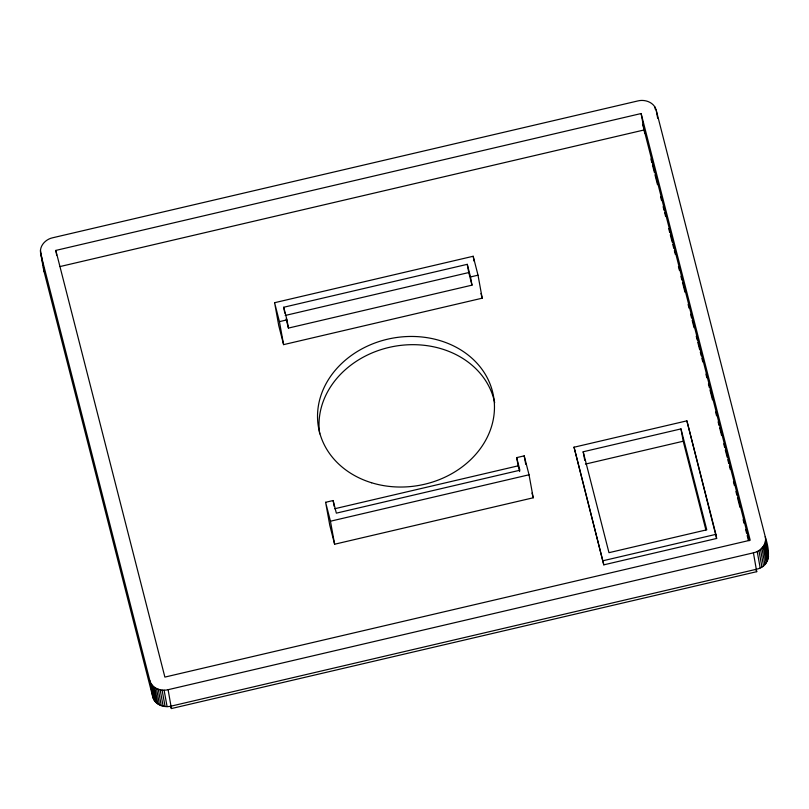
<?xml version="1.0" encoding="UTF-8"?>
<svg xmlns="http://www.w3.org/2000/svg" width="809" height="809" viewBox="0 0 809 809"><rect width="100%" height="100%" fill="white"/><g stroke="black" fill="none" stroke-linecap="round" stroke-linejoin="round"><path stroke-width="1.21" d="M170.477 705.944L171.407 708.553L168.1 689.703C160.951 691.533 151.89 688.267 149.837 680.612L40.774 253.935C38.862 246.29 45.446 239.262 52.595 237.795L637.907 100.923C645.066 99.092 654.117 102.359 656.18 110.014L765.243 536.701C769.035 548.714 772.585 565.774 756.405 569.263L171.093 706.136C163.934 707.966 154.883 704.7 152.82 697.045L43.757 270.368L40.774 253.935M171.407 708.553L756.718 571.68L753.422 552.83C760.571 551.374 767.154 544.336 765.243 536.701M55.821 250.416L641.132 113.533L750.196 540.22L164.884 677.093L55.821 250.416L56.67 255.108M60.028 266.555L644.116 129.966M274.595 302.708L473.184 256.261L478.018 275.181L482.194 298.187L283.605 344.634L278.771 325.714L274.595 302.708L279.429 321.628L283.605 344.634M284.788 313.123L283.726 307.248L467.268 264.331L470.494 276.941L471.991 285.162L288.439 328.08L286.093 318.908M285.213 315.47L468.765 272.552L467.268 264.331M279.429 321.628L286.952 319.868L283.726 307.248M470.494 276.941L478.018 275.181M325.612 502.298L333.126 500.538L336.352 513.149L519.904 470.231L516.678 457.621L524.202 455.861L529.035 474.782L533.212 497.788L334.623 544.224L329.789 525.304L325.612 502.298L330.446 521.218L334.623 544.224M574.046 447.225L686.881 420.842L715.904 534.355L716.643 538.46L603.807 564.844L574.046 447.225L603.807 564.844M334.623 508.76L518.164 465.832L516.678 457.621M583.188 451.776L680.976 428.901L706.763 529.804L608.975 552.678L583.188 451.776L584.755 460.402M330.446 521.218L529.035 474.782M585.423 464.103L683.211 441.229L680.976 428.901M603.059 560.738L715.904 534.355M168.1 689.703L753.422 552.83M756.718 571.68L756.091 570.072M766.669 547.015L768.226 553.134A15.462 8.333 -14.3 0 1 768.105 555.379M642.649 124.232L749.124 540.756M650.921 158.968L651.862 162.639M652.489 165.087L654.36 172.418M654.987 174.865L657.484 184.644M660.609 196.87L661.55 200.541M663.117 206.649L664.047 210.32M664.674 212.767L665.615 216.428M668.74 228.654L669.68 232.325M670.297 234.772L672.178 242.103M672.805 244.551L673.735 248.221M674.362 250.659L675.303 254.329M678.427 266.555L679.368 270.226M680.925 276.334L681.866 280.005M682.493 282.452L684.99 292.231M688.115 304.457L689.056 308.128M690.613 314.236L691.553 317.907M692.18 320.354L694.051 327.685M696.236 336.241L697.176 339.911M697.803 342.359L699.674 349.69M700.301 352.137L701.241 355.808M701.868 358.256L702.799 361.916M705.923 374.142L706.864 377.813M708.421 383.921L709.362 387.592M709.989 390.039L712.486 399.818M715.611 412.044L716.552 415.715M718.109 421.823L719.049 425.494M719.676 427.941L721.547 435.272M723.742 443.828L724.672 447.498M725.299 449.946L727.18 457.277M727.797 459.724L728.737 463.395M729.364 465.842L730.305 469.503M733.429 481.729L734.36 485.4M735.927 491.508L736.868 495.179M737.484 497.626L739.992 507.405M743.117 519.631L744.047 523.302M745.615 529.41L746.555 533.08M747.172 535.528L748.426 540.412M716.643 538.46L686.881 420.842M683.211 441.229L705.893 529.976M480.991 293.465L482.194 298.187M532.009 493.055L533.212 497.788M468.765 272.552L471.991 285.162M518.164 465.832L519.631 471.566M765.567 540.078L768.55 556.511M765.334 541.797L768.317 558.23M764.839 543.476L767.822 559.909M764.09 545.104L767.084 561.537M763.12 546.651L766.103 563.084M761.916 548.077L764.899 564.51M760.511 549.382L763.494 565.815M758.933 550.524L761.916 566.957M757.204 551.485L760.187 567.918M656.18 110.014L657.666 118.235M654.835 106.869L655.26 109.225M641.132 113.533L644.763 133.495M524.202 455.861L525.739 464.336M473.184 256.261L474.064 261.105M333.126 500.538L334.198 506.404M286.952 319.868L288.439 328.08M164.106 690.188L167.089 706.621M162.103 690.087L165.087 706.53M160.152 689.774L163.135 706.206M158.281 689.238L161.264 705.67M156.521 688.499L159.504 704.932M154.903 687.559L157.897 703.992M153.467 686.447L156.45 702.879M152.213 685.172L155.197 701.605M151.182 683.757L154.165 700.189M149.837 680.612L152.82 697.045A15.462 8.333 -14.3 0 0 154.539 699.916M40.45 250.547L43.221 265.807M43.433 266.98L43.757 270.368A15.462 8.333 -14.3 0 0 44.657 272.37M319.697 433.836A88.889 74.802 -10.3 0 1 394.468 346.303A88.889 74.802 -10.3 0 1 494.673 402.67M371.604 482.771A88.889 74.802 -10.3 0 0 493.783 397.876A88.889 74.802 -10.3 0 0 352.593 354.595A88.889 74.802 -10.3 0 0 371.604 482.771"/></g></svg>
